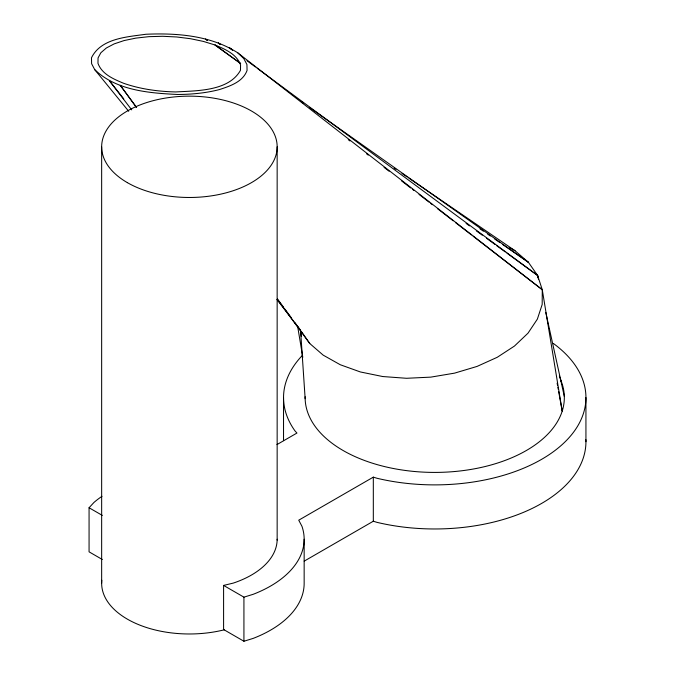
<?xml version="1.0" encoding="UTF-8"?>
<svg xmlns="http://www.w3.org/2000/svg" width="675" height="675" viewBox="0 0 675 675"><rect width="100%" height="100%" fill="white"/><g stroke="black" fill="none" stroke-linecap="round" stroke-linejoin="round"><path stroke-width="1.01" d="M408.94 178.192L515.025 250.712L528.424 262.322L537.629 275.493L542.27 289.718L542.185 304.45L537.367 319.123L528.002 333.172L514.451 346.064L497.239 357.294L477.023 366.432L454.587 373.132L430.777 377.131L406.527 378.287L382.75 376.54L360.382 371.959L340.259 364.736L323.173 355.134L309.774 343.524L277.358 299.354M102.33 559.499L89.066 551.838L89.066 507.752L93.994 502.419A114.75 66.251 0 0 1 101.984 496.311M276.944 444.597L296.949 433.046L295.051 430.996A151.2 87.294 0 0 1 302.096 355.683M553.314 343.423A151.2 87.294 0 0 1 555.373 450.217A151.2 87.294 0 0 1 376.878 478.237L373.317 477.141L298.738 520.189L301.953 526.298A114.75 66.251 0 0 1 253.159 594.312L243.928 597.156L223.594 585.419L223.594 629.505L243.928 641.25L253.159 638.398A114.75 66.251 0 0 0 304.155 583.318L304.155 539.224M304.197 561.136L373.317 521.227L376.878 522.323A151.2 87.294 0 0 0 585.9 439.67M223.594 585.419L233.28 583.099A87.75 50.659 0 0 0 277.155 539.224M509.625 247.683L515.025 250.712M89.066 507.752L102.33 515.405M558.638 391.433L562.208 411.1L542.27 289.718L237.819 52.869C210.87 35.497 177.196 32.898 145.927 34.256C126.967 36.965 101.022 38.281 91.471 57.797L91.606 63.712L94.728 69.643L128.706 111.274M394.158 168.083L395.896 169.273M401.988 173.441L407.202 177.002M479.942 228.808L483.401 231.204M487.73 234.2L490.328 235.988M494.657 238.984L499.854 242.578M502.453 244.367L528.424 262.322L309.344 107.35M300.755 101.275L303.328 103.098M240.646 63.433L215.013 44.989L203.386 41.411L190.451 38.703L176.707 36.973L162.667 36.29L148.888 36.669L135.886 38.112L124.166 40.542L114.185 43.883L106.321 48.009L100.87 52.743L98.052 57.923L97.968 63.332C101.917 74.242 113.619 79.093 123.517 83.244C140.324 89.125 158.119 91.555 175.863 91.943C196.838 90.678 228.707 91.344 240.477 70.31L240.562 64.901C236.613 53.992 224.918 49.14 215.013 44.989L240.578 63.56M466.087 223.4L469.496 225.88M476.314 230.842L482.271 235.187M486.532 238.283L495.045 244.485M496.749 245.725L505.263 251.927M506.967 253.167L537.629 275.493L538.532 279.593M232.588 50.085L229.205 47.579L232.529 50.161M246.991 60.733L255.471 66.994M257.167 68.242L537.629 275.493L538 277.568M348.266 139.674L349.928 140.957M366.584 153.841L368.255 155.123M384.067 167.366L389.07 171.222M401.558 180.883L410.712 187.971M412.383 189.262L414.045 190.544M419.04 194.408L429.03 202.137M430.701 203.428L432.363 204.711M437.358 208.575L453.178 220.809M455.676 222.742L471.496 234.976M473.158 236.267L542.27 289.718M237.819 52.869L243.81 58.59L246.923 64.522L247.067 70.436C242.873 81.945 229.956 86.13 219.35 89.589C205.723 93.116 191.658 94.399 177.618 94.483C149.04 93.074 116.345 90.568 94.728 69.643M123.736 98.828L109.333 80.654L131.718 109.882M276.91 299.455L300.577 330.353L301.345 336.547M277.484 298.983L283.728 307.454M284.977 309.15L291.212 317.63M294.958 322.718L300.577 330.353L305.151 398.697M301.725 331.999L309.774 343.524M559.347 375.941L561.457 381.907M545.771 312.407L564.325 396.478M557.137 383.147L557.516 385.223M557.888 387.29L558.267 389.357M297.65 326.422L302.797 357.311M585.934 397.583L585.934 441.678M373.317 477.141L373.317 521.227M283.534 397.583L283.534 440.632M277.155 146.821L277.155 540.093M243.928 597.156L243.928 641.25M101.655 146.821L101.655 583.318M224.505 629.75A87.75 50.659 0 0 1 101.815 580.272M560.756 380.126A129.6 74.824 0 0 1 449.238 471.943A129.6 74.824 0 0 1 305.142 396.74M207.208 40.281L205.47 39.091L207.2 40.289M219.999 44.145L218.278 42.93L219.983 44.17M136.477 107.35L120.251 85.303L136.46 107.384M127.356 182.638A87.75 50.659 0 0 0 274.168 159.933A87.75 50.659 0 0 0 166.7 97.883A87.75 50.659 0 0 0 127.356 182.638"/></g></svg>
